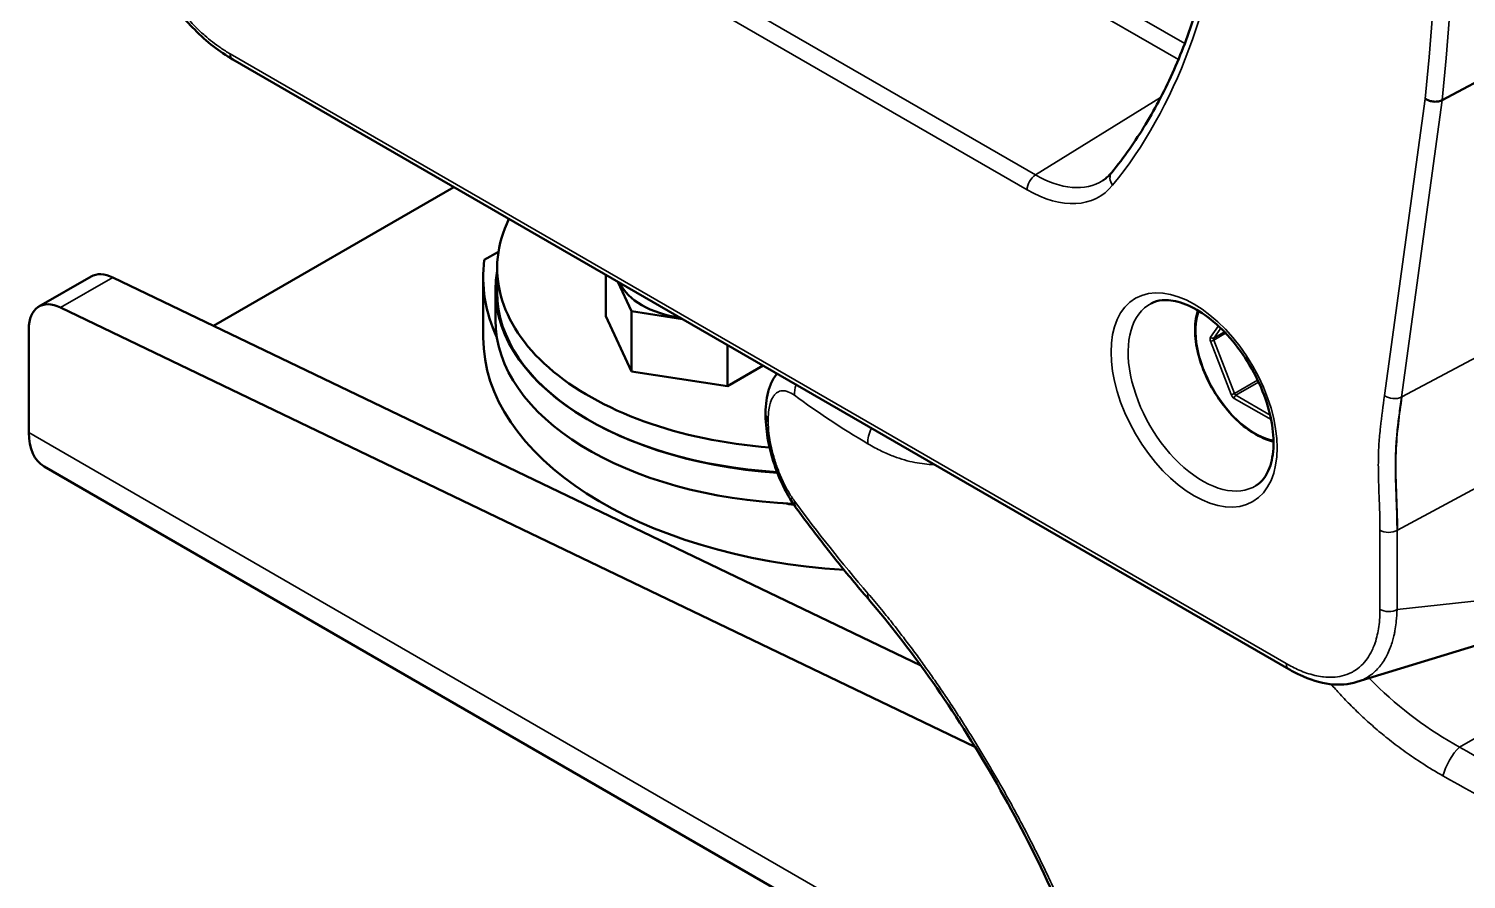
# Model space of a CAD drawing. Header units: millimetres. Extents: x 0 to 3000, y 0 to 3000.
# Drawn here: x 1926.3 to 1984.8, y 2051.1 to 2085.7 of the extents above; entities that cross this region are included whole.
import ezdxf

# ---------------------------------------------------------------- set-up
doc = ezdxf.new("R2010")
doc.units = ezdxf.units.MM
doc.layers.add('Visible (ANSI)', color=7, linetype='Continuous', lineweight=50)
doc.layers.add('Visible Narrow (ANSI)', color=7, linetype='Continuous', lineweight=35)

msp = doc.modelspace()

# ---------------------------------------------------------------- linework, layer by layer
at = {"layer": 'Visible (ANSI)'}
for p, q in [((1983.8404, 2082.845), (1993.717, 2088.1165)), ((1934.5958, 2084.5008), (1977.5894, 2059.6785)), ((1933.8191, 2073.6524), (1943.6025, 2079.3008)), ((1945.4167, 2076.6741), (1944.8413, 2076.3418)), ((1945.3636, 2076.0029), (1945.3636, 2075.0231)), ((1928.8294, 2075.6619), (1926.7081, 2074.4372)), ((1962.6156, 2059.8214), (1929.7109, 2075.6255)), ((1944.7959, 2075.6357), (1944.7959, 2073.1862)), ((1949.7905, 2075.7282), (1949.7905, 2074.0553)), ((1950.8365, 2074.251), (1950.2829, 2075.4439)), ((1945.2947, 2075.1193), (1945.2947, 2073.8946)), ((1927.5896, 2074.4008), (1964.8154, 2056.5212)), ((1949.7905, 2074.0553), (1950.8365, 2071.8015)), ((1952.9027, 2073.9313), (1950.8365, 2074.251)), ((1950.8365, 2074.251), (1950.8365, 2071.8015)), ((1926.2938, 2073.5216), (1926.2938, 2069.3077)), ((1954.7402, 2072.8704), (1954.7402, 2071.1976)), ((1950.8365, 2071.8015), (1954.7402, 2071.1976)), ((1956.189, 2072.034), (1954.7402, 2071.1976)), ((1971.3287, 2042.2922), (1926.9152, 2067.9343)), ((1991.4997, 2062.5846), (1980.3662, 2059.1574)), ((1980.3662, 2059.1574), (1980.3661, 2059.1574)), ((1981.5345, 2058.6685), (1981.5345, 2058.6685)), ((1983.8821, 2056.8911), (1983.8821, 2056.8911))]:
    msp.add_line(p, q, dxfattribs=at)
for centre, major_axis, ratio, start_param, end_param in [((1958.1136, 2076.0029), (-12.75, 0), 0.5773503, 6.0075746, 7.7234726), ((1958.2802, 2075.1193), (-12.9856, 0), 0.5773503, 6.1800522, 7.7376065), ((1961.2959, 2075.6357), (-16.5, 0), 0.5773503, 6.2089923, 6.5440082), ((1929.8294, 2073.9299), (-1, 1.7321), 0.5773503, 5.5816368, 6.2831853), ((1953.6942, 2075.9009), (-3.4442, 0), 0.5773503, 0.2555221, 1.3152742), ((1927.7081, 2072.7051), (-1, 1.7321), 0.5773503, 5.5816368, 7.0685835), ((1958.1136, 2075.0231), (-12.75, 0), 0.5773503, 0, 1.4644752), ((1958.2802, 2073.8946), (-12.9856, 0), 0.5773503, 0, 1.5041007), ((1961.2959, 2073.1862), (-16.5, 0), 0.5773503, 0, 1.4609835), ((1957.2924, 2070.1048), (-1, 0.0021), 0.5787228, 6.2831731, 6.2831854), ((1957.2924, 2070.0116), (-1, -0.0021), 0.5759744, 6.2831852, 6.283198), ((1928.4152, 2070.5324), (-1.5, -2.5981), 0.5773503, 5.4977871, 6.2831853), ((1961.2959, 2075.6357), (-16.5, 0), 0.5773503, 1.3099734, 1.3350837), ((1958.348, 2066.8236), (-0.8067, -0.5909), 0.5974573, 0.0000164, 0.0000292)]:
    msp.add_ellipse(centre, major_axis=major_axis, ratio=ratio, start_param=start_param, end_param=end_param, dxfattribs=at)
for points, knots in [([(1970.3863, 2079.9017), (1970.8805, 2080.5066), (1971.3401, 2081.1591), (1972.186, 2082.5548), (1972.5724, 2083.298), (1973.2679, 2084.8692), (1973.5771, 2085.6973), (1974.1151, 2087.4316), (1974.3439, 2088.3379), (1974.7186, 2090.2211), (1974.8645, 2091.1979), (1974.9681, 2092.2059)], [5.71319737, 5.71319737, 5.71319737, 5.71319737, 5.8048831, 5.8048831, 5.89656884, 5.89656884, 5.98825457, 5.98825457, 6.0799403, 6.0799403, 6.17162603, 6.17162603, 6.17162603, 6.17162603]), ([(1934.5958, 2084.5008), (1934.0662, 2084.8066), (1933.5347, 2085.2187), (1932.6041, 2086.1623), (1932.1853, 2086.694), (1931.5166, 2087.7706), (1931.2455, 2088.3214), (1930.8369, 2089.4115), (1930.6922, 2089.9631), (1930.5542, 2090.8528), (1930.5265, 2091.2084), (1930.5265, 2091.5489)], [0, 0, 0, 0, 0.21892467, 0.21892467, 0.41933689, 0.41933689, 0.59950292, 0.59950292, 0.77685778, 0.77685778, 0.89876725, 0.89876725, 0.89876725, 0.89876725]), ([(1983.1486, 2082.9023), (1983.1494, 2082.9017), (1983.1501, 2082.9012), (1983.1976, 2082.8671), (1983.2532, 2082.8393), (1983.3744, 2082.7989), (1983.4387, 2082.7863), (1983.5684, 2082.7776), (1983.6326, 2082.7815), (1983.747, 2082.8045), (1983.7971, 2082.8219), (1983.8404, 2082.845)], [-0.000317209, -0.000317209, -0.000317209, -0.000317209, 0, 0, 0.019883368, 0.019883368, 0.039417824, 0.039417824, 0.058948831, 0.058948831, 0.076731348, 0.076731348, 0.076731348, 0.076731348]), ([(1970.0191, 2079.5725), (1970.046, 2079.5897), (1970.0725, 2079.6078), (1970.1244, 2079.6458), (1970.1499, 2079.6658), (1970.1998, 2079.7076), (1970.2243, 2079.7295), (1970.2723, 2079.7753), (1970.2958, 2079.7991), (1970.3418, 2079.8489), (1970.3643, 2079.8748), (1970.3863, 2079.9017)], [5.52248237, 5.52248237, 5.52248237, 5.52248237, 5.56062537, 5.56062537, 5.59876837, 5.59876837, 5.63691137, 5.63691137, 5.67505437, 5.67505437, 5.71319737, 5.71319737, 5.71319737, 5.71319737]), ([(1976.2706, 2067.1594), (1976.4957, 2067.3025), (1976.6824, 2067.5346), (1976.9037, 2068.1322), (1976.9613, 2068.4453), (1976.9773, 2069.1408), (1976.9397, 2069.5195), (1976.7702, 2070.314), (1976.6373, 2070.73), (1976.2863, 2071.555), (1976.0673, 2071.9638), (1975.5664, 2072.728), (1975.2843, 2073.0831), (1974.6906, 2073.7003), (1974.3793, 2073.9628), (1973.7668, 2074.3704), (1973.4658, 2074.5166), (1972.9081, 2074.6914), (1972.6532, 2074.719), (1972.268, 2074.6817), (1972.1221, 2074.6382), (1971.9919, 2074.5703)], [5.5224824, 5.5224824, 5.5224824, 5.5224824, 5.9444909, 5.9444909, 6.2569377, 6.2569377, 6.5572241, 6.5572241, 6.860495, 6.860495, 7.1666167, 7.1666167, 7.4732045, 7.4732045, 7.7777039, 7.7777039, 8.0786254, 8.0786254, 8.382413, 8.382413, 8.6146846, 8.6146846, 8.6146846, 8.6146846]), ([(1976.9701, 2068.9475), (1976.8648, 2068.9707), (1976.758, 2069.0031), (1976.3841, 2069.1454), (1976.1134, 2069.3001), (1975.5869, 2069.6992), (1975.3314, 2069.9439), (1974.8618, 2070.4974), (1974.6476, 2070.8059), (1974.2814, 2071.4561), (1974.1294, 2071.7976), (1973.9026, 2072.4803), (1973.8279, 2072.8213), (1973.7644, 2073.4698), (1973.7757, 2073.7771), (1973.8472, 2074.1316), (1973.8668, 2074.2083), (1973.8901, 2074.2821)], [4.4130833, 4.4130833, 4.4130833, 4.4130833, 4.5438546, 4.5438546, 4.8676738, 4.8676738, 5.1924013, 5.1924013, 5.5163155, 5.5163155, 5.8399087, 5.8399087, 6.1639019, 6.1639019, 6.4886984, 6.4886984, 6.582491, 6.582491, 6.582491, 6.582491]), ([(1956.2924, 2070.1069), (1956.2931, 2070.4531), (1956.333, 2070.7786), (1956.4753, 2071.2277), (1956.5385, 2071.3739), (1956.661, 2071.5782), (1956.7065, 2071.6438), (1956.7569, 2071.7061)], [0, 0, 0, 0, 0.11848499, 0.11848499, 0.17903828, 0.17903828, 0.20906299, 0.20906299, 0.20906299, 0.20906299]), ([(1956.2924, 2070.0095), (1956.2924, 2070.016), (1956.2924, 2070.0225), (1956.2923, 2070.0355), (1956.2923, 2070.042), (1956.2923, 2070.055), (1956.2923, 2070.0615), (1956.2923, 2070.0745), (1956.2923, 2070.081), (1956.2924, 2070.0939), (1956.2924, 2070.1004), (1956.2924, 2070.1069)], [1.5684161552, 1.5684161552, 1.5684161552, 1.5684161552, 1.5693682236, 1.5693682236, 1.570320292, 1.570320292, 1.5712723604, 1.5712723604, 1.5722244287, 1.5722244287, 1.5731764971, 1.5731764971, 1.5731764971, 1.5731764971]), ([(1957.5413, 2066.2327), (1957.3129, 2066.5445), (1957.1023, 2066.9144), (1956.7635, 2067.6673), (1956.6249, 2068.0545), (1956.4266, 2068.7876), (1956.3582, 2069.1427), (1956.303, 2069.6601), (1956.2927, 2069.8379), (1956.2924, 2070.0095)], [0, 0, 0, 0, 0.13430702, 0.13430702, 0.25431106, 0.25431106, 0.36300213, 0.36300213, 0.42167358, 0.42167358, 0.42167358, 0.42167358]), ([(1957.5413, 2066.2327), (1957.7286, 2065.9771), (1957.9184, 2065.7223), (1958.3032, 2065.2142), (1958.4981, 2064.961), (1958.8931, 2064.4561), (1959.0931, 2064.2045), (1959.4982, 2063.703), (1959.7032, 2063.4531), (1960.1183, 2062.955), (1960.3283, 2062.7068), (1960.5408, 2062.4595)], [2.864110781, 2.864110781, 2.864110781, 2.864110781, 2.879313185, 2.879313185, 2.89451559, 2.89451559, 2.909717994, 2.909717994, 2.924920398, 2.924920398, 2.940122802, 2.940122802, 2.940122802, 2.940122802]), ([(1969.3065, 2047.277), (1968.8628, 2048.5421), (1968.2866, 2049.9386), (1966.9684, 2052.7266), (1966.2157, 2054.1521), (1964.6334, 2056.8568), (1963.7866, 2058.1717), (1962.1398, 2060.4995), (1961.3219, 2061.5506), (1960.5408, 2062.4595)], [0, 0, 0, 0, 0.4912756, 0.4912756, 0.9667941, 0.9667941, 1.431552, 1.431552, 1.8706982, 1.8706982, 1.8706982, 1.8706982]), ([(1980.3661, 2059.1574), (1980.0217, 2059.0513), (1979.6441, 2059.0269), (1978.861, 2059.1241), (1978.4457, 2059.2538), (1977.8871, 2059.5146), (1977.7378, 2059.5928), (1977.5894, 2059.6785)], [0, 0, 0, 0, 0.15882601, 0.15882601, 0.32696515, 0.32696515, 0.38832234, 0.38832234, 0.38832234, 0.38832234])]:
    msp.add_open_spline(points, degree=3, knots=knots, dxfattribs=at)
at = {"layer": 'Visible Narrow (ANSI)'}
for p, q in [((1952.4645, 2097.2101), (1973.3576, 2085.1475)), ((1973.0974, 2084.4957), (1952.1233, 2096.6051)), ((1945.3811, 2092.4407), (1967.2789, 2079.798)), ((1966.9377, 2079.193), (1945.0399, 2091.8357)), ((1934.4922, 2084.7297), (1977.4858, 2059.9073)), ((1967.2789, 2079.798), (1972.3737, 2082.9449)), ((1983.1486, 2082.9023), (1981.4888, 2070.8188)), ((1983.8404, 2082.845), (1982.1796, 2070.7546)), ((1982.1986, 2070.7647), (1992.0554, 2076.0196)), ((1929.7109, 2075.6255), (1927.5896, 2074.4008)), ((1974.7249, 2073.6494), (1974.4035, 2073.1921)), ((1974.8191, 2073.5604), (1974.5354, 2073.1567)), ((1974.4035, 2073.0288), (1975.2465, 2070.8559)), ((1974.5354, 2073.1567), (1974.9713, 2073.4084)), ((1975.0217, 2073.3558), (1974.5354, 2073.0751)), ((1974.5354, 2073.0751), (1975.3785, 2070.9022)), ((1975.3785, 2070.9022), (1976.3236, 2071.4479)), ((1976.365, 2071.3602), (1975.4397, 2070.826)), ((1976.8716, 2069.836), (1975.369, 2070.7035)), ((1975.4397, 2070.826), (1976.8313, 2070.0226)), ((1982.0185, 2065.3394), (1991.8789, 2070.645)), ((1982.1796, 2070.7546), (1982.1986, 2070.7647)), ((1926.2938, 2069.3077), (1970.6953, 2043.6725)), ((1981.305, 2062.1115), (1981.3053, 2065.3334)), ((1981.9997, 2065.3263), (1981.9996, 2062.1044)), ((1991.8782, 2063.1948), (1981.9996, 2062.1044)), ((1991.0157, 2060.2429), (1984.5422, 2056.5054)), ((1980.8179, 2059.3653), (1980.8179, 2059.3653))]:
    msp.add_line(p, q, dxfattribs=at)
for centre, major_axis, ratio, start_param, end_param in [((1859.2615, 2170.0846), (88.1245, -152.6361), 0.5773503, 0.6763894, 0.8760568), ((1859.6027, 2170.2816), (88.3743, -153.0688), 0.5773503, 0.6763372, 0.8760568), ((1944.4108, 2113.6472), (21.8448, -37.8362), 0.5773503, 0.2154102, 0.6738389), ((1934.8458, 2084.9339), (-0.25, -0.433), 0.5773503, 5.4977871, 6.2831853), ((1967.2912, 2079.3971), (0.25, 0.433), 0.5773503, 0.8203047, 2.3561945), ((1966.9377, 2083.9691), (2.9248, -5.0658), 0.5773503, 5.4977871, 6.4985955), ((1967.2789, 2084.1661), (2.6749, -4.6331), 0.5773503, 5.4977871, 6.3078805), ((1970.7736, 2079.5854), (-0.3872, 0.3163), 0.7976264, 0, 1.277244), ((1974.0784, 2070.8344), (-2.14, 3.7066), 0.5773503, 6.2584901, 9.4494732), ((1976.212, 2072.0662), (1.7, -2.9445), 0.5773503, 3.6066323, 5.8181456), ((1974.5259, 2073.0397), (-0.1, 0.1732), 0.5773503, 0.2617994, 1.3089969), ((1974.4742, 2073.2329), (0.0818, -0.0575), 0.7886751, 4.3615096, 5.9323059), ((1974.4742, 2073.0696), (-0.0932, -0.0362), 0.2113249, 0.6319143, 2.2027106), ((1974.5966, 2073.0805), (-0.05, 0.0866), 0.5773503, 0.2617994, 1.3089969), ((1958.348, 2071.0749), (-0.5915, -0.8063), 0.8090437, 5.0530309, 5.5149888), ((2025.0416, 2096.0997), (76.7547, 11.7598), 0.4567734, 3.5703961, 3.6464081), ((1975.3172, 2070.8967), (0.0932, 0.0362), 0.2113249, 3.773507, 5.3443033), ((1975.369, 2070.8668), (0.1, -0.1732), 0.5773503, 4.4505896, 5.4977871), ((1975.4397, 2070.7444), (-0.05, -0.0866), 0.5773503, 3.9269908, 5.4977871), ((1975.4397, 2070.9077), (0.05, -0.0866), 0.5773503, 4.4505896, 5.4977871), ((1981.8424, 2071.0229), (0.4953, -0.068), 0.6551598, 4.0114061, 5.5472897), ((1957.2924, 2070.1048), (-1, 0.0021), 0.5787228, 0, 0.4694033), ((1957.2924, 2070.0116), (-1, -0.0021), 0.5759744, 0.0000128, 0.4670232), ((1973.5911, 2059.8724), (12.1559, -21.0547), 0.5773503, 3.9246106, 3.929371), ((1961.2992, 2069.1232), (0.5131, 0.8584), 0.7786198, 1.6168689, 2.2985579), ((1958.348, 2066.8237), (-0.8067, -0.591), 0.5974573, 5.8045567, 6.2831725), ((2025.0416, 2085.1752), (-76.339, 14.21), 0.6767752, 0.6239903, 0.7000023), ((1981.6592, 2065.5372), (-0.5, 0.0001), 0.5774635, 0.7843118, 2.3213613), ((1961.2992, 2063.1113), (-0.7584, -0.6518), 0.5630678, 5.7594759, 6.2831853), ((1981.6586, 2062.3156), (0.5, -0.0001), 0.5774635, 3.9268649, 5.4629665), ((1977.8394, 2060.1115), (-0.25, -0.433), 0.5773503, 5.4977871, 6.2831859), ((1984.4075, 2055.7816), (-0.4913, -0.871), 0.3320011, 3.9417576, 5.4250167), ((2027.0007, 2095.7001), (-75.3597, 14.0277), 0.6767752, 1.102942, 1.178954), ((2026.8778, 2095.0396), (76.339, -14.21), 0.6767752, 4.2445347, 4.3205467)]:
    msp.add_ellipse(centre, major_axis=major_axis, ratio=ratio, start_param=start_param, end_param=end_param, dxfattribs=at)
msp.add_ellipse((1973.7372, 2070.6374), major_axis=(-2.3898, 4.1393), ratio=0.5773503, dxfattribs=at)
for points, knots in [([(1934.4922, 2084.7297), (1934.3656, 2084.8028), (1934.239, 2084.8822), (1934.113, 2084.9679), (1934.0006, 2085.0442), (1933.8887, 2085.1255), (1933.7776, 2085.2116), (1933.6702, 2085.2949), (1933.5637, 2085.3826), (1933.4582, 2085.4747), (1933.3456, 2085.5732), (1933.2343, 2085.6766), (1933.1248, 2085.7847), (1933.0877, 2085.8213), (1933.0509, 2085.8584), (1933.0143, 2085.8961), (1932.9317, 2085.981), (1932.8502, 2086.0687), (1932.7701, 2086.1588), (1932.6445, 2086.3001), (1932.5223, 2086.4475), (1932.4042, 2086.6003), (1932.2763, 2086.7658), (1932.1533, 2086.9377), (1932.0364, 2087.1146), (1931.9399, 2087.2606), (1931.8474, 2087.4101), (1931.7596, 2087.5622), (1931.7346, 2087.6056), (1931.7099, 2087.6492), (1931.6856, 2087.6931), (1931.5752, 2087.8922), (1931.4726, 2088.0955), (1931.3789, 2088.3011), (1931.2904, 2088.4954), (1931.2096, 2088.6917), (1931.1372, 2088.8884), (1931.0713, 2089.0676), (1931.0122, 2089.247), (1930.9602, 2089.4257), (1930.9548, 2089.4444), (1930.9494, 2089.4631), (1930.9441, 2089.4818), (1930.9037, 2089.6245), (1930.8679, 2089.7666), (1930.8366, 2089.9077), (1930.8046, 2090.0518), (1930.7775, 2090.1949), (1930.755, 2090.3363), (1930.7347, 2090.464), (1930.7182, 2090.5904), (1930.7055, 2090.7152), (1930.6941, 2090.8279), (1930.6857, 2090.9393), (1930.6803, 2091.0492), (1930.6754, 2091.149), (1930.673, 2091.2476), (1930.673, 2091.3448)], [0, 0, 0, 0, 0.0627207, 0.0627207, 0.0627207, 0.1186491, 0.1186491, 0.1186491, 0.1726983, 0.1726983, 0.1726983, 0.2304575, 0.2304575, 0.2304575, 0.25, 0.25, 0.25, 0.294095, 0.294095, 0.294095, 0.3632194, 0.3632194, 0.3632194, 0.4381325, 0.4381325, 0.4381325, 0.5, 0.5, 0.5, 0.5176673, 0.5176673, 0.5176673, 0.5978973, 0.5978973, 0.5978973, 0.6737251, 0.6737251, 0.6737251, 0.7427648, 0.7427648, 0.7427648, 0.75, 0.75, 0.75, 0.8051739, 0.8051739, 0.8051739, 0.8615173, 0.8615173, 0.8615173, 0.9123755, 0.9123755, 0.9123755, 0.9582942, 0.9582942, 0.9582942, 1, 1, 1, 1]), ([(1956.4, 2069.8449), (1956.4003, 2069.9843), (1956.409, 2070.1151), (1956.4258, 2070.2344), (1956.4391, 2070.3286), (1956.4575, 2070.4156), (1956.4807, 2070.4946), (1956.486, 2070.5123), (1956.4914, 2070.5297), (1956.4972, 2070.5466), (1956.5287, 2070.6402), (1956.5677, 2070.7208), (1956.6132, 2070.7872), (1956.6423, 2070.8295), (1956.674, 2070.866), (1956.7082, 2070.8966), (1956.7279, 2070.9142), (1956.7484, 2070.9298), (1956.7696, 2070.9434), (1956.8298, 2070.982), (1956.8961, 2071.0042), (1956.9671, 2071.0099), (1956.9946, 2071.0121), (1957.0228, 2071.0118), (1957.0517, 2071.0091), (1957.1006, 2071.0045), (1957.1513, 2070.9928), (1957.2034, 2070.9742), (1957.289, 2070.9436), (1957.3784, 2070.8943), (1957.4694, 2070.8275)], [0, 0, 0, 0, 0.1396578, 0.1396578, 0.1396578, 0.25, 0.25, 0.25, 0.2748686, 0.2748686, 0.2748686, 0.412244, 0.412244, 0.412244, 0.5, 0.5, 0.5, 0.5506311, 0.5506311, 0.5506311, 0.6942739, 0.6942739, 0.6942739, 0.75, 0.75, 0.75, 0.8445206, 0.8445206, 0.8445206, 1, 1, 1, 1]), ([(1981.4888, 2070.8188), (1981.4302, 2070.3922), (1981.3393, 2069.7514), (1981.2586, 2068.8627), (1981.233, 2068.17), (1981.2412, 2067.461), (1981.2746, 2066.5076), (1981.3052, 2065.7946), (1981.3052, 2065.3333)], [0, 0, 0, 0, 0.25, 0.375, 0.5, 0.625, 0.75, 1, 1, 1, 1]), ([(1982.1986, 2070.7647), (1982.0998, 2070.0453), (1981.8478, 2068.3192), (1982.0185, 2066.3634), (1982.0182, 2065.3396)], [0, 0, 0, 0, 0.4294258, 1, 1, 1, 1]), ([(1982.1796, 2070.7546), (1982.1623, 2070.6288), (1982.1449, 2070.5035), (1982.1278, 2070.3783), (1982.112, 2070.263), (1982.0965, 2070.1478), (1982.0815, 2070.0325), (1982.0676, 2069.9255), (1982.0542, 2069.8183), (1982.0415, 2069.7109), (1982.0321, 2069.632), (1982.0232, 2069.5529), (1982.0147, 2069.4736), (1982.0122, 2069.4505), (1982.0098, 2069.4275), (1982.0074, 2069.4044), (1981.9969, 2069.3029), (1981.9873, 2069.201), (1981.9787, 2069.0986), (1981.9709, 2069.0071), (1981.964, 2068.9151), (1981.9581, 2068.8227), (1981.9573, 2068.8104), (1981.9565, 2068.7981), (1981.9558, 2068.7857), (1981.9493, 2068.6807), (1981.9441, 2068.5751), (1981.9404, 2068.4686), (1981.9367, 2068.3649), (1981.9344, 2068.2603), (1981.9332, 2068.1549), (1981.9319, 2068.0496), (1981.9318, 2067.9434), (1981.9326, 2067.8365), (1981.9334, 2067.7242), (1981.9352, 2067.611), (1981.9377, 2067.4972), (1981.9404, 2067.3766), (1981.9438, 2067.2552), (1981.9478, 2067.1332), (1981.9518, 2067.0085), (1981.9564, 2066.8831), (1981.9611, 2066.7574), (1981.9613, 2066.7517), (1981.9615, 2066.7461), (1981.9617, 2066.7404), (1981.9671, 2066.5979), (1981.9726, 2066.455), (1981.9777, 2066.3119), (1981.9833, 2066.1552), (1981.9884, 2065.9983), (1981.9923, 2065.8415), (1981.9965, 2065.6695), (1981.9992, 2065.4976), (1981.9997, 2065.3263)], [0, 0, 0, 0, 0.0734684, 0.0734684, 0.0734684, 0.1411245, 0.1411245, 0.1411245, 0.20389104, 0.20389104, 0.20389104, 0.25, 0.25, 0.25, 0.26340136, 0.26340136, 0.26340136, 0.32231199, 0.32231199, 0.32231199, 0.375, 0.375, 0.375, 0.38202087, 0.38202087, 0.38202087, 0.44182101, 0.44182101, 0.44182101, 0.5, 0.5, 0.5, 0.55810216, 0.55810216, 0.55810216, 0.6191243, 0.6191243, 0.6191243, 0.68382122, 0.68382122, 0.68382122, 0.75, 0.75, 0.75, 0.75297345, 0.75297345, 0.75297345, 0.82793491, 0.82793491, 0.82793491, 0.90998197, 0.90998197, 0.90998197, 0.99999999, 0.99999999, 0.99999999, 0.99999999]), ([(1957.4694, 2066.5211), (1957.3838, 2066.6379), (1957.2997, 2066.7671), (1957.2188, 2066.9062), (1957.1613, 2067.005), (1957.1055, 2067.1087), (1957.0517, 2067.2166), (1957.0314, 2067.2575), (1957.0113, 2067.299), (1956.9916, 2067.3409), (1956.9184, 2067.497), (1956.8497, 2067.6603), (1956.7872, 2067.8277), (1956.7597, 2067.9016), (1956.7333, 2067.9763), (1956.7082, 2068.0514), (1956.6774, 2068.1439), (1956.6485, 2068.2372), (1956.6217, 2068.3307), (1956.5761, 2068.4902), (1956.5368, 2068.6505), (1956.5045, 2068.8085), (1956.4961, 2068.8497), (1956.4882, 2068.8908), (1956.4808, 2068.9317), (1956.4595, 2069.0485), (1956.4423, 2069.1636), (1956.4293, 2069.2758), (1956.4102, 2069.4416), (1956.4003, 2069.6012), (1956.4, 2069.7504)], [0.00000001, 0.00000001, 0.00000001, 0.00000001, 0.14618123, 0.14618123, 0.14618123, 0.25, 0.25, 0.25, 0.28933425, 0.28933425, 0.28933425, 0.43552187, 0.43552187, 0.43552187, 0.5, 0.5, 0.5, 0.57932291, 0.57932291, 0.57932291, 0.71464924, 0.71464924, 0.71464924, 0.75, 0.75, 0.75, 0.85090309, 0.85090309, 0.85090309, 1, 1, 1, 1]), ([(1960.4589, 2068.8505), (1960.6503, 2068.7361), (1960.8331, 2068.6387), (1961.0066, 2068.5552), (1961.18, 2068.4717), (1961.3442, 2068.4022), (1961.5009, 2068.343), (1961.6577, 2068.2839), (1961.8071, 2068.2351), (1961.9508, 2068.1943), (1962.0945, 2068.1534), (1962.2325, 2068.1206), (1962.3664, 2068.0942), (1962.5003, 2068.0678), (1962.6301, 2068.0477), (1962.7568, 2068.0331), (1962.8835, 2068.0185), (1963.007, 2068.0093), (1963.1283, 2068.0049), (1963.1422, 2068.0044), (1963.156, 2068.004), (1963.1698, 2068.0036)], [0, 0, 0, 0, 0.03703704, 0.03703704, 0.03703704, 0.07407407, 0.07407407, 0.07407407, 0.11111111, 0.11111111, 0.11111111, 0.14814815, 0.14814815, 0.14814815, 0.18518519, 0.18518519, 0.18518519, 0.22222222, 0.22222222, 0.22222222, 0.22645791, 0.22645791, 0.22645791, 0.22645791]), ([(1981.9997, 2065.3263), (1982.0013, 2065.3278), (1982.0035, 2065.3287), (1982.0056, 2065.3299), (1982.0077, 2065.3311), (1982.0098, 2065.3324), (1982.0119, 2065.334), (1982.014, 2065.3356), (1982.0161, 2065.3375), (1982.0182, 2065.3396)], [0.00023108, 0.00023108, 0.00023108, 0.00023108, 0.33333333, 0.33333333, 0.33333333, 0.66666667, 0.66666667, 0.66666667, 0.99999971, 0.99999971, 0.99999971, 0.99999971]), ([(1969.5261, 2047.0556), (1969.4293, 2047.3318), (1969.3318, 2047.5987), (1969.2356, 2047.8545), (1969.1393, 2048.1103), (1969.0442, 2048.3549), (1968.9502, 2048.5905), (1968.8563, 2048.8261), (1968.7635, 2049.0527), (1968.6717, 2049.2722), (1968.5799, 2049.4917), (1968.489, 2049.7042), (1968.3986, 2049.9114), (1968.3082, 2050.1187), (1968.2184, 2050.3207), (1968.1287, 2050.5189), (1968.039, 2050.7171), (1967.9495, 2050.9114), (1967.8597, 2051.1032), (1967.77, 2051.295), (1967.68, 2051.4842), (1967.5893, 2051.672), (1967.4986, 2051.8599), (1967.4072, 2052.0463), (1967.3147, 2052.2322), (1967.2222, 2052.4182), (1967.1286, 2052.6036), (1967.0338, 2052.7889), (1966.939, 2052.9741), (1966.843, 2053.1591), (1966.7455, 2053.3444), (1966.648, 2053.5297), (1966.5491, 2053.7152), (1966.4487, 2053.9009), (1966.3484, 2054.0866), (1966.2466, 2054.2724), (1966.1433, 2054.4585), (1966.04, 2054.6446), (1965.9352, 2054.8309), (1965.8292, 2055.017), (1965.7232, 2055.2031), (1965.6159, 2055.3889), (1965.5077, 2055.5738), (1965.3996, 2055.7588), (1965.2905, 2055.9429), (1965.1808, 2056.1257), (1965.0711, 2056.3086), (1964.9607, 2056.4902), (1964.85, 2056.6702), (1964.7392, 2056.8502), (1964.6281, 2057.0285), (1964.5164, 2057.2056), (1964.4047, 2057.3826), (1964.2925, 2057.5583), (1964.1795, 2057.7329), (1964.0666, 2057.9075), (1963.953, 2058.081), (1963.8382, 2058.254), (1963.7235, 2058.4271), (1963.6076, 2058.5996), (1963.4902, 2058.7723), (1963.3728, 2058.9449), (1963.2538, 2059.1176), (1963.1326, 2059.2913), (1963.0113, 2059.465), (1962.8878, 2059.6397), (1962.7611, 2059.8164), (1962.6344, 2059.9931), (1962.5045, 2060.1718), (1962.3703, 2060.3535), (1962.2361, 2060.5353), (1962.0977, 2060.7201), (1961.9538, 2060.9091), (1961.8099, 2061.098), (1961.6605, 2061.291), (1961.5038, 2061.4898), (1961.3471, 2061.6886), (1961.183, 2061.893), (1961.0091, 2062.105), (1960.8352, 2062.317), (1960.6515, 2062.5364), (1960.4589, 2062.7605)], [0, 0, 0, 0, 0.037037, 0.037037, 0.037037, 0.0740741, 0.0740741, 0.0740741, 0.1111111, 0.1111111, 0.1111111, 0.1481481, 0.1481481, 0.1481481, 0.1851852, 0.1851852, 0.1851852, 0.2222222, 0.2222222, 0.2222222, 0.2592593, 0.2592593, 0.2592593, 0.2962963, 0.2962963, 0.2962963, 0.3333333, 0.3333333, 0.3333333, 0.3703704, 0.3703704, 0.3703704, 0.4074074, 0.4074074, 0.4074074, 0.4444444, 0.4444444, 0.4444444, 0.4814815, 0.4814815, 0.4814815, 0.5185185, 0.5185185, 0.5185185, 0.5555556, 0.5555556, 0.5555556, 0.5925926, 0.5925926, 0.5925926, 0.6296296, 0.6296296, 0.6296296, 0.6666667, 0.6666667, 0.6666667, 0.7037037, 0.7037037, 0.7037037, 0.7407407, 0.7407407, 0.7407407, 0.7777778, 0.7777778, 0.7777778, 0.8148148, 0.8148148, 0.8148148, 0.8518519, 0.8518519, 0.8518519, 0.8888889, 0.8888889, 0.8888889, 0.9259259, 0.9259259, 0.9259259, 0.962963, 0.962963, 0.962963, 1, 1, 1, 1]), ([(1981.305, 2062.1115), (1981.3049, 2061.9654), (1981.2995, 2061.8224), (1981.2883, 2061.6833), (1981.2784, 2061.5593), (1981.2639, 2061.4384), (1981.2448, 2061.3212), (1981.2264, 2061.2078), (1981.2037, 2061.0979), (1981.1766, 2060.9918), (1981.1477, 2060.8785), (1981.1138, 2060.7696), (1981.0749, 2060.6656), (1981.0617, 2060.6305), (1981.048, 2060.5959), (1981.0337, 2060.5619), (1981.0014, 2060.4852), (1980.9662, 2060.4114), (1980.9282, 2060.3408), (1980.8687, 2060.2302), (1980.8021, 2060.1275), (1980.7288, 2060.0336), (1980.6494, 2059.9317), (1980.562, 2059.8402), (1980.4673, 2059.76), (1980.3891, 2059.6937), (1980.3059, 2059.635), (1980.2181, 2059.5844), (1980.193, 2059.5699), (1980.1676, 2059.5561), (1980.1418, 2059.5429), (1980.0246, 2059.4831), (1979.8998, 2059.4369), (1979.7686, 2059.4044), (1979.6446, 2059.3737), (1979.515, 2059.3554), (1979.3809, 2059.3492), (1979.2587, 2059.3436), (1979.1329, 2059.3481), (1979.0041, 2059.3624), (1978.9906, 2059.3639), (1978.9771, 2059.3655), (1978.9635, 2059.3672), (1978.8602, 2059.3802), (1978.755, 2059.3996), (1978.6485, 2059.425), (1978.5397, 2059.4509), (1978.4295, 2059.4832), (1978.3182, 2059.5215), (1978.2178, 2059.556), (1978.1166, 2059.5954), (1978.0148, 2059.6395), (1977.9229, 2059.6793), (1977.8307, 2059.7229), (1977.7382, 2059.7701), (1977.6542, 2059.8129), (1977.57, 2059.8587), (1977.4858, 2059.9073)], [0, 0, 0, 0, 0.06272381, 0.06272381, 0.06272381, 0.1186554, 0.1186554, 0.1186554, 0.17270728, 0.17270728, 0.17270728, 0.23046805, 0.23046805, 0.23046805, 0.25, 0.25, 0.25, 0.29410567, 0.29410567, 0.29410567, 0.36322783, 0.36322783, 0.36322783, 0.43813617, 0.43813617, 0.43813617, 0.5, 0.5, 0.5, 0.51766396, 0.51766396, 0.51766396, 0.59788691, 0.59788691, 0.59788691, 0.6737102, 0.6737102, 0.6737102, 0.74274824, 0.74274824, 0.74274824, 0.75, 0.75, 0.75, 0.80515792, 0.80515792, 0.80515792, 0.86150372, 0.86150372, 0.86150372, 0.91236565, 0.91236565, 0.91236565, 0.95828908, 0.95828908, 0.95828908, 1, 1, 1, 1]), ([(1981.9996, 2062.1044), (1981.9955, 2061.9421), (1981.9854, 2061.7854), (1981.9696, 2061.6349), (1981.9673, 2061.613), (1981.9649, 2061.5913), (1981.9624, 2061.5697), (1981.949, 2061.4552), (1981.9322, 2061.3444), (1981.9123, 2061.2372), (1981.9025, 2061.1848), (1981.892, 2061.1332), (1981.8808, 2061.0826), (1981.865, 2061.0116), (1981.8477, 2060.9425), (1981.8291, 2060.8751), (1981.8071, 2060.7959), (1981.7832, 2060.7192), (1981.7574, 2060.645), (1981.7422, 2060.6011), (1981.7262, 2060.558), (1981.7096, 2060.5159), (1981.6743, 2060.4261), (1981.636, 2060.3403), (1981.5949, 2060.2586), (1981.5777, 2060.2243), (1981.5599, 2060.1907), (1981.5417, 2060.1578), (1981.496, 2060.0756), (1981.4473, 2059.9978), (1981.3957, 2059.9246), (1981.3702, 2059.8884), (1981.3439, 2059.8532), (1981.3169, 2059.8192), (1981.2676, 2059.7571), (1981.2161, 2059.6987), (1981.1622, 2059.6441), (1981.1183, 2059.5996), (1981.0728, 2059.5575), (1981.0259, 2059.518), (1980.9839, 2059.4826), (1980.9407, 2059.4492), (1980.8964, 2059.4178), (1980.8232, 2059.3661), (1980.7469, 2059.32), (1980.6677, 2059.2795), (1980.6454, 2059.2681), (1980.6228, 2059.2572), (1980.5999, 2059.2466), (1980.5245, 2059.2119), (1980.4465, 2059.1821), (1980.3662, 2059.1574)], [0.00000005, 0.00000005, 0.00000005, 0.00000005, 0.05822016, 0.05822016, 0.05822016, 0.06666667, 0.06666667, 0.06666667, 0.11143925, 0.11143925, 0.11143925, 0.13333333, 0.13333333, 0.13333333, 0.16399579, 0.16399579, 0.16399579, 0.2, 0.2, 0.2, 0.22130736, 0.22130736, 0.22130736, 0.26666667, 0.26666667, 0.26666667, 0.28570157, 0.28570157, 0.28570157, 0.33333333, 0.33333333, 0.33333333, 0.35692693, 0.35692693, 0.35692693, 0.4, 0.4, 0.4, 0.43515561, 0.43515561, 0.43515561, 0.46666667, 0.46666667, 0.46666667, 0.5186606, 0.5186606, 0.5186606, 0.53333333, 0.53333333, 0.53333333, 0.58183998, 0.58183998, 0.58183998, 0.58183998]), ([(1979.3126, 2059.0684), (1979.4331, 2058.9303), (1979.5562, 2058.7934), (1979.6822, 2058.6575), (1979.8274, 2058.5009), (1979.9766, 2058.3456), (1980.1307, 2058.1909), (1980.2848, 2058.0362), (1980.444, 2057.8821), (1980.6095, 2057.7278), (1980.7751, 2057.5736), (1980.9471, 2057.4192), (1981.1274, 2057.264), (1981.3076, 2057.1089), (1981.4961, 2056.9529), (1981.6951, 2056.7958), (1981.894, 2056.6386), (1982.1034, 2056.4802), (1982.3267, 2056.3199), (1982.5499, 2056.1595), (1982.7871, 2055.9973), (1983.0431, 2055.8327), (1983.299, 2055.6681), (1983.5737, 2055.5012), (1983.8675, 2055.3355)], [0.70859884, 0.70859884, 0.70859884, 0.70859884, 0.74074074, 0.74074074, 0.74074074, 0.77777778, 0.77777778, 0.77777778, 0.81481481, 0.81481481, 0.81481481, 0.85185185, 0.85185185, 0.85185185, 0.88888889, 0.88888889, 0.88888889, 0.92592593, 0.92592593, 0.92592593, 0.96296296, 0.96296296, 0.96296296, 1, 1, 1, 1]), ([(1984.5422, 2056.5054), (1983.3006, 2057.1895), (1982.1266, 2058.0665), (1981.0786, 2059.1018), (1981.0083, 2059.1713), (1980.9385, 2059.2414), (1980.8694, 2059.3123)], [0, 0, 0, 0, 0.25, 0.25, 0.25, 0.26677122, 0.26677122, 0.26677122, 0.26677122])]:
    msp.add_open_spline(points, degree=3, knots=knots, dxfattribs=at)

doc.saveas('drawing.dxf')
